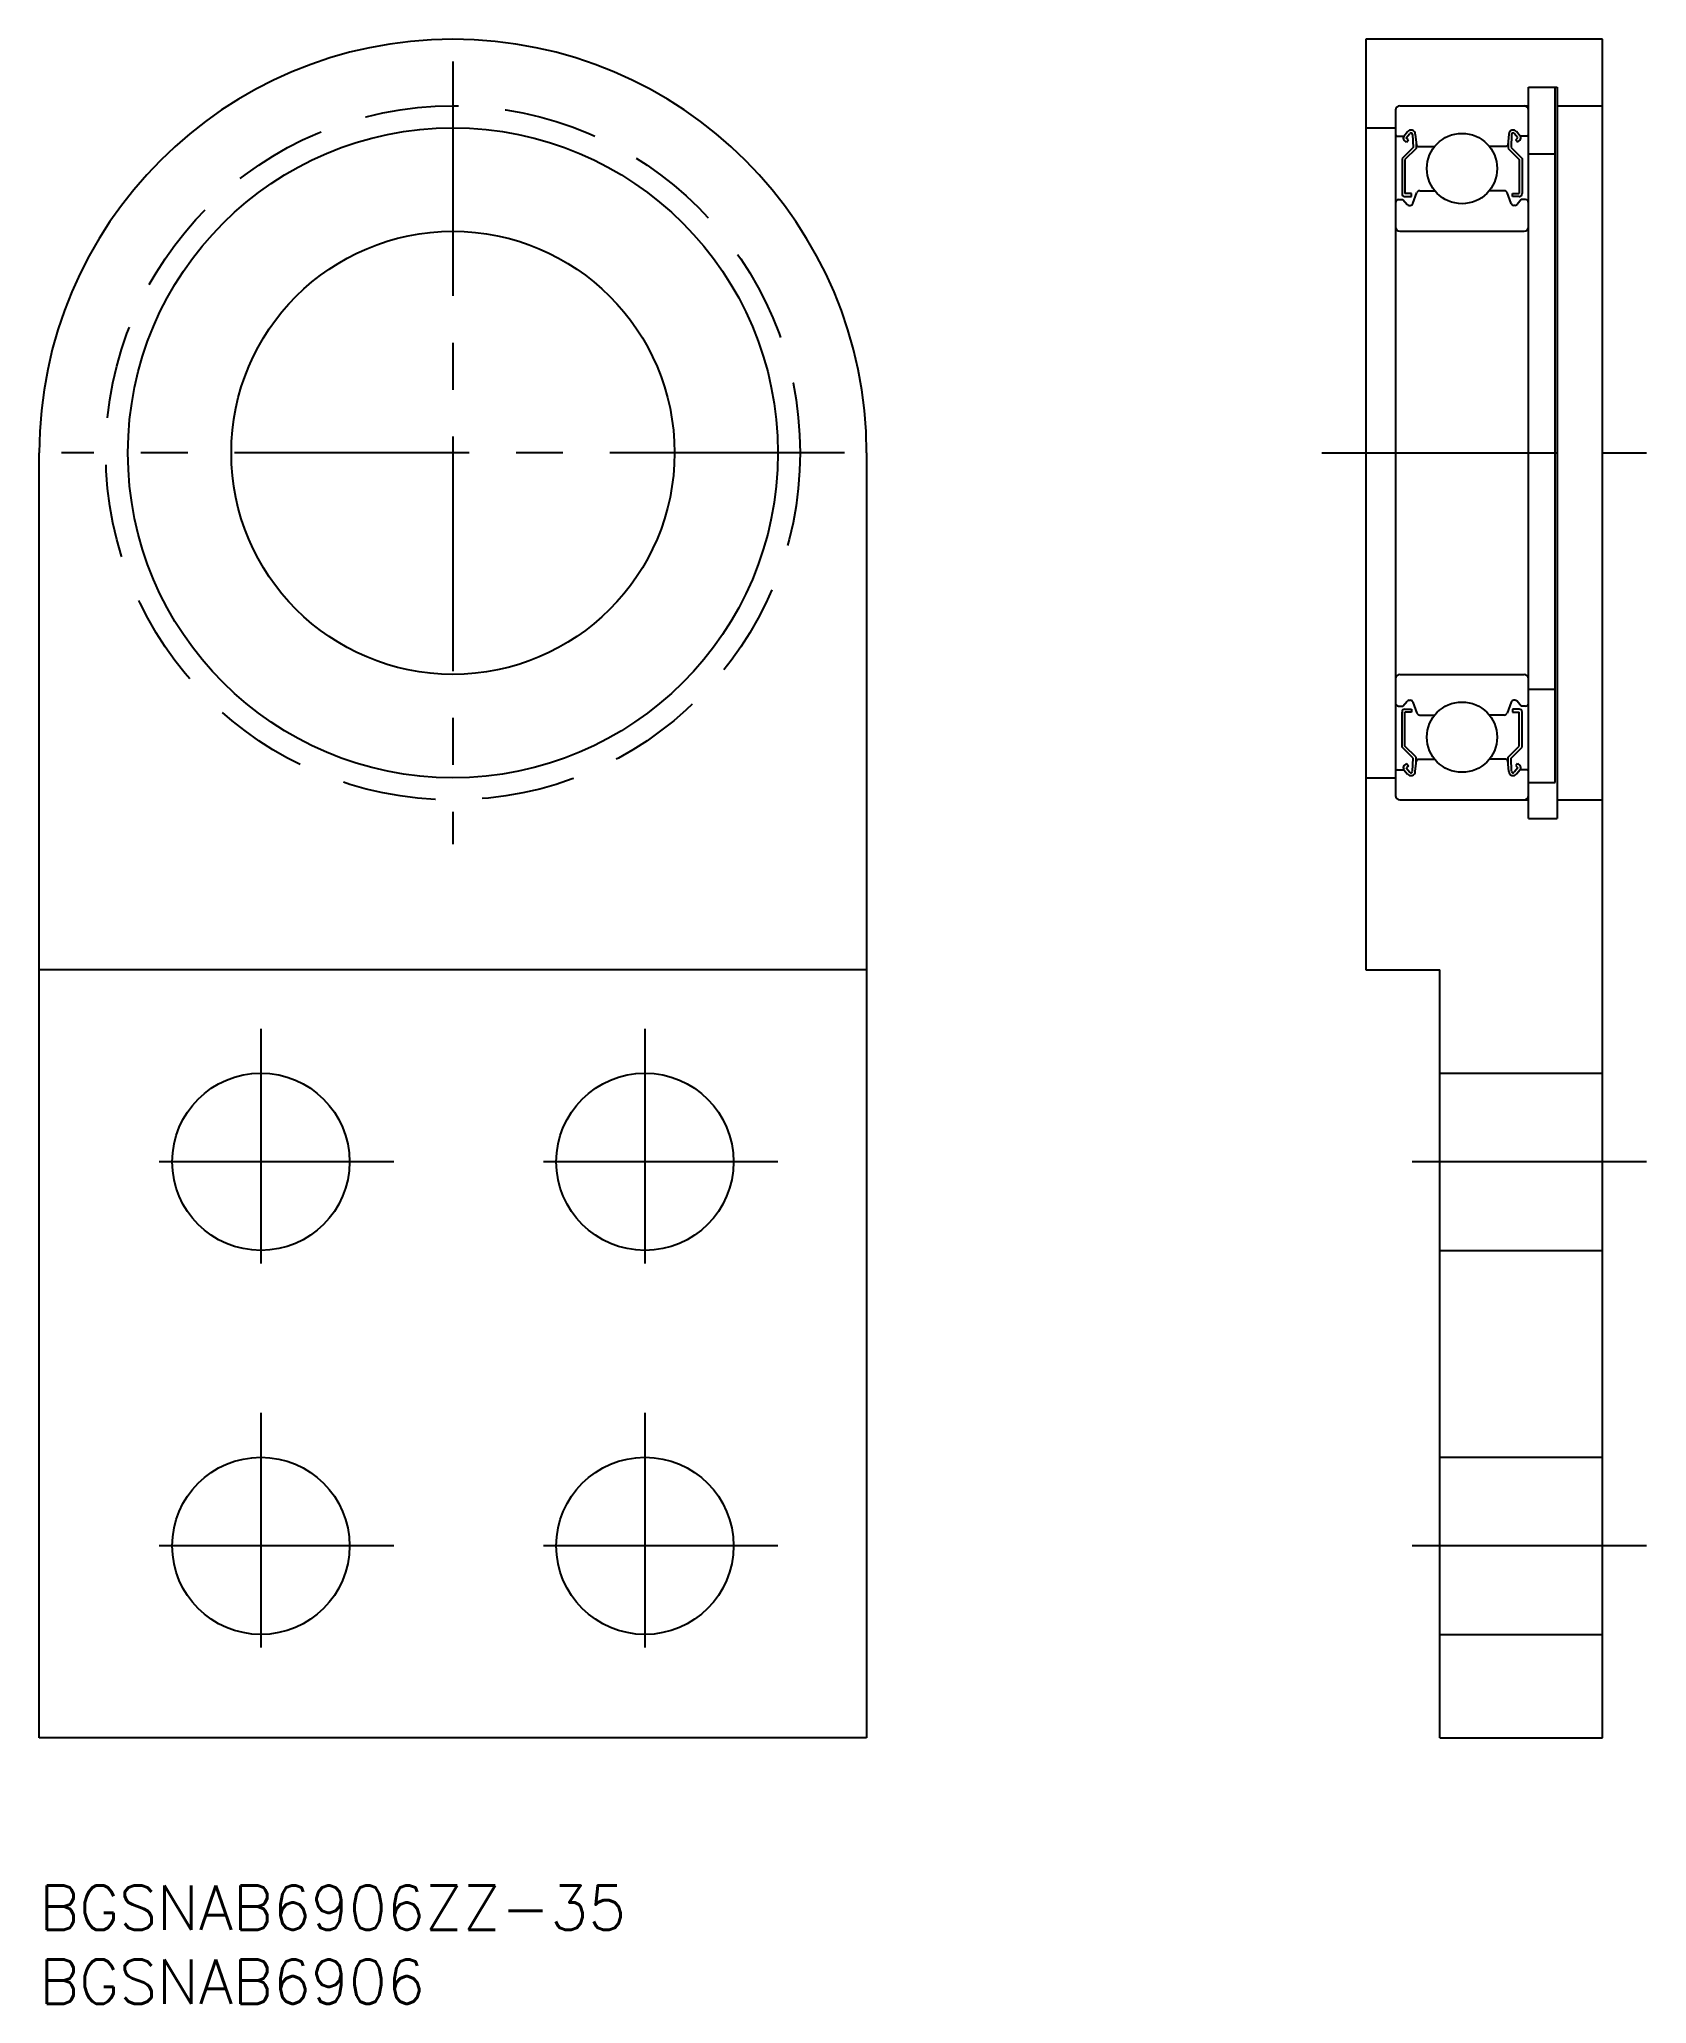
# Model space of a CAD drawing. Extents: x 0 to 109, y -8 to 125.
import ezdxf

# ---------------------------------------------------------------- set-up
doc = ezdxf.new("R2010")
doc.units = 0
doc.header["$LTSCALE"] = 0.5
doc.linetypes.add('CENTER', pattern=[50.8, 31.75, -6.35, 6.35, -6.35])
doc.linetypes.add('DASHED', pattern=[19.05, 12.7, -6.35])
for name, color, linetype in [('MSM_CENTER', 1, 'CENTER'), ('MSM_CONTINUOUS', 7, 'CONTINUOUS'), ('MSM_DASHED', 4, 'DASHED'), ('MSM_PART_NUMBER', 7, 'CONTINUOUS')]:
    doc.layers.add(name, color=color, linetype=linetype)
doc.styles.get("Standard").update_dxf_attribs({"font": 'txt.shx', "height": 3, "bigfont": 'bigfont.shx'})

# ---------------------------------------------------------------- blocks, each defined once
blk = doc.blocks.new('*U9')
at = {"layer": 'MSM_PART_NUMBER'}
blk.add_text('BGSNAB6906ZZ-35', height=3, dxfattribs=at).set_placement((0, -3))
blk = doc.blocks.new('*U10')
at = {"layer": 'MSM_PART_NUMBER'}
blk.add_text('BGSNAB6906', height=3, dxfattribs=at).set_placement((0, -8))

msp = doc.modelspace()

# ---------------------------------------------------------------- linework, layer by layer
at = {"layer": 'MSM_CENTER'}
for p, q in [((28, 123.5), (28, 70.5)), ((54.5, 97), (1.5, 97)), ((86.81, 97), (108.81, 97)), ((15, 58), (15, 40)), ((41, 58), (41, 40)), ((24, 49), (6, 49)), ((50, 49), (32, 49)), ((108.81, 49), (91.81, 49)), ((15, 32), (15, 14)), ((41, 32), (41, 14)), ((24, 23), (6, 23)), ((50, 23), (32, 23)), ((108.81, 23), (91.81, 23))]:
    msp.add_line(p, q, dxfattribs=at)
at = {"layer": 'MSM_CONTINUOUS'}
for p, q in [((89.81, 125), (89.81, 62)), ((105.81, 125), (89.81, 125)), ((105.81, 10), (105.81, 125)), ((100.81, 72.25), (100.81, 121.75)), ((100.81, 121.75), (102.76, 121.75)), ((102.61, 74.68, 1.25), (102.61, 121.75, 1.25)), ((102.76, 121.75), (102.76, 72.25)), ((91.81, 120.2), (91.81, 73.8)), ((92.11, 120.5), (100.81, 120.5)), ((102.76, 120.5), (105.81, 120.5)), ((89.81, 119), (91.81, 119)), ((91.91, 118.45), (92.37, 118.45)), ((92.37, 118.45), (92.62, 118.75)), ((92.53, 118.32), (92.78, 118.62)), ((92.95, 118.56), (93, 117.68)), ((93.15, 118.58), (93.22, 117.84)), ((99.47, 118.58), (99.41, 117.84)), ((99.67, 118.56), (99.63, 117.68)), ((100.1, 118.32), (99.85, 118.62)), ((100.25, 118.45), (100, 118.75)), ((100.71, 118.45), (100.25, 118.45)), ((93, 117.68), (92.25, 116.93)), ((92.55, 118.04), (92.4, 118.17)), ((93.2, 117.6), (92.45, 116.85)), ((92.68, 118.19), (92.53, 118.32)), ((92.55, 118.04), (92.68, 118.19)), ((93.2, 118.07), (93.2, 117.6)), ((93.32, 117.75), (94.46, 117.75)), ((99.31, 117.75), (98.16, 117.75)), ((99.43, 118.07), (99.43, 117.6)), ((99.43, 117.6), (100.18, 116.85)), ((99.63, 117.68), (100.38, 116.93)), ((99.95, 118.19), (100.1, 118.32)), ((100.07, 118.04), (99.95, 118.19)), ((100.07, 118.04), (100.23, 118.17)), ((100.81, 117.25), (102.61, 117.25)), ((92.25, 116.93), (92.25, 114.55)), ((92.45, 116.85), (92.45, 114.55)), ((100.18, 116.85), (100.18, 114.55)), ((100.38, 116.93), (100.38, 114.55)), ((92.9, 114.55), (92.45, 114.55)), ((92.9, 114.35), (92.9, 114.55)), ((92.99, 113.88), (93.26, 114.62)), ((93.45, 114.75), (94.46, 114.75)), ((99.17, 114.75), (98.16, 114.75)), ((99.63, 113.88), (99.36, 114.62)), ((99.73, 114.55), (100.18, 114.55)), ((99.73, 114.35), (99.73, 114.55)), ((92.01, 114.15), (92.31, 114.15)), ((92.31, 114.15), (92.59, 113.82)), ((92.45, 114.35), (92.9, 114.35)), ((92.74, 113.75), (92.81, 113.75)), ((100.18, 114.35), (99.73, 114.35)), ((99.88, 113.75), (99.82, 113.75)), ((100.31, 114.15), (100.04, 113.82)), ((100.61, 114.15), (100.31, 114.15)), ((92.11, 112), (100.51, 112)), ((0, 10), (0, 97)), ((56, 97), (56, 10)), ((92.11, 82), (100.51, 82)), ((92.01, 79.85), (92.31, 79.85)), ((92.31, 79.85), (92.59, 80.18)), ((92.74, 80.25), (92.81, 80.25)), ((92.99, 80.12), (93.26, 79.38)), ((99.63, 80.12), (99.36, 79.38)), ((99.88, 80.25), (99.82, 80.25)), ((100.31, 79.85), (100.04, 80.18)), ((100.61, 79.85), (100.31, 79.85)), ((100.81, 81), (102.61, 81)), ((92.25, 77.07), (92.25, 79.45)), ((92.45, 79.65), (92.9, 79.65)), ((92.45, 77.15), (92.45, 79.45)), ((92.9, 79.45), (92.45, 79.45)), ((92.9, 79.65), (92.9, 79.45)), ((93.45, 79.25), (94.46, 79.25)), ((93.7, 79.25), (93.7, 79.25)), ((99.17, 79.25), (98.16, 79.25)), ((99.73, 79.65), (99.73, 79.45)), ((100.18, 79.65), (99.73, 79.65)), ((99.73, 79.45), (100.18, 79.45)), ((100.18, 77.15), (100.18, 79.45)), ((100.38, 77.07), (100.38, 79.45)), ((93.2, 76.4), (92.45, 77.15)), ((99.43, 76.4), (100.18, 77.15)), ((93, 76.32), (92.25, 77.07)), ((92.55, 75.96), (92.4, 75.83)), ((92.55, 75.96), (92.68, 75.81)), ((92.95, 75.44), (93, 76.32)), ((93.15, 75.42), (93.22, 76.16)), ((93.2, 75.93), (93.2, 76.4)), ((93.32, 76.25), (94.46, 76.25)), ((99.31, 76.25), (98.16, 76.25)), ((99.47, 75.42), (99.41, 76.16)), ((99.43, 75.93), (99.43, 76.4)), ((99.63, 76.32), (100.38, 77.07)), ((99.67, 75.44), (99.63, 76.32)), ((100.07, 75.96), (99.95, 75.81)), ((100.07, 75.96), (100.23, 75.83)), ((89.81, 75), (91.81, 75)), ((91.91, 75.55), (92.37, 75.55)), ((92.37, 75.55), (92.62, 75.25)), ((92.68, 75.81), (92.53, 75.68)), ((92.53, 75.68), (92.78, 75.38)), ((100.1, 75.68), (99.85, 75.38)), ((99.95, 75.81), (100.1, 75.68)), ((100.25, 75.55), (100, 75.25)), ((100.71, 75.55), (100.25, 75.55)), ((100.81, 74.68), (102.61, 74.68)), ((92.11, 73.5), (100.81, 73.5)), ((102.76, 73.5), (105.81, 73.5)), ((100.81, 72.25), (102.76, 72.25)), ((56, 62), (0, 62)), ((89.81, 62), (94.81, 62)), ((94.81, 10), (94.81, 62)), ((94.81, 55), (105.81, 55)), ((94.81, 43), (105.81, 43)), ((94.81, 29), (105.81, 29)), ((94.81, 17), (105.81, 17)), ((56, 10), (0, 10)), ((94.81, 10), (105.81, 10))]:
    msp.add_line(p, q, dxfattribs=at)
for centre, radius in [((28, 97), 22), ((96.31, 116.25), 2.38), ((28, 97), 15), ((96.31, 77.75), 2.38), ((15, 49), 6), ((41, 49), 6), ((15, 23), 6), ((41, 23), 6)]:
    msp.add_circle(centre, radius, dxfattribs=at)
for centre, radius, start, end in [((28, 97), 28, 0, 180), ((92.11, 120.2), 0.3, 90, 180), ((100.51, 120.2), 0.3, 0, 90), ((91.91, 118.55), 0.1, 180, 270), ((92.53, 118.32), 0.2, 140.001, 230.0841), ((92.85, 118.55), 0.3, 4.9967, 140.001), ((92.85, 118.56), 0.1, 2.8198, 140), ((99.77, 118.55), 0.3, 39.999, 175.0033), ((99.77, 118.56), 0.1, 40, 177.1802), ((100.1, 118.32), 0.2, 309.9159, 39.999), ((100.71, 118.55), 0.1, 270, 0), ((93.32, 117.85), 0.1, 184.9967, 270.0005), ((99.31, 117.85), 0.1, 269.9995, 355.0033), ((92.45, 114.55), 0.2, 180, 270), ((93.45, 114.55), 0.2, 90, 159.9921), ((99.17, 114.55), 0.2, 20.0079, 90), ((100.18, 114.55), 0.2, 270, 0), ((92.01, 113.95), 0.2, 90, 180), ((92.74, 113.95), 0.2, 219.9936, 270), ((92.81, 113.95), 0.2, 270, 339.9921), ((99.82, 113.95), 0.2, 200.0079, 270), ((99.88, 113.95), 0.2, 270, 320.0064), ((100.61, 113.95), 0.2, 0, 90), ((92.11, 112.3), 0.3, 180, 270), ((100.51, 112.3), 0.3, 270, 0), ((92.11, 81.7), 0.3, 90, 180), ((100.51, 81.7), 0.3, 0, 90), ((92.01, 80.05), 0.2, 180, 270), ((92.74, 80.05), 0.2, 90, 140.0064), ((92.81, 80.05), 0.2, 20.0079, 90), ((99.82, 80.05), 0.2, 90, 159.9921), ((99.88, 80.05), 0.2, 39.9936, 90), ((100.61, 80.05), 0.2, 270, 0), ((92.45, 79.45), 0.2, 90, 180), ((93.45, 79.45), 0.2, 200.0079, 270), ((99.17, 79.45), 0.2, 270, 339.9921), ((100.18, 79.45), 0.2, 0, 90), ((92.53, 75.68), 0.2, 129.9159, 219.999), ((93.32, 76.15), 0.1, 89.9995, 175.0033), ((99.31, 76.15), 0.1, 4.9967, 90.0005), ((100.1, 75.68), 0.2, 320.001, 50.0841), ((91.91, 75.45), 0.1, 90, 180), ((92.85, 75.45), 0.3, 219.999, 355.0033), ((92.85, 75.44), 0.1, 220, 357.1802), ((99.77, 75.45), 0.3, 184.9967, 320.001), ((99.77, 75.44), 0.1, 182.8198, 320), ((100.71, 75.45), 0.1, 0, 90), ((92.11, 73.8), 0.3, 180, 270), ((100.51, 73.8), 0.3, 270, 0)]:
    msp.add_arc(centre, radius, start, end, dxfattribs=at)
at = {"layer": 'MSM_DASHED'}
msp.add_circle((28, 97), 23.5, dxfattribs=at)

# ---------------------------------------------------------------- block references
at = {"layer": 'MSM_CONTINUOUS'}
for name in ['*U9', '*U10']:
    msp.add_blockref(name, (0, 0), dxfattribs=at)

doc.saveas('drawing.dxf')
